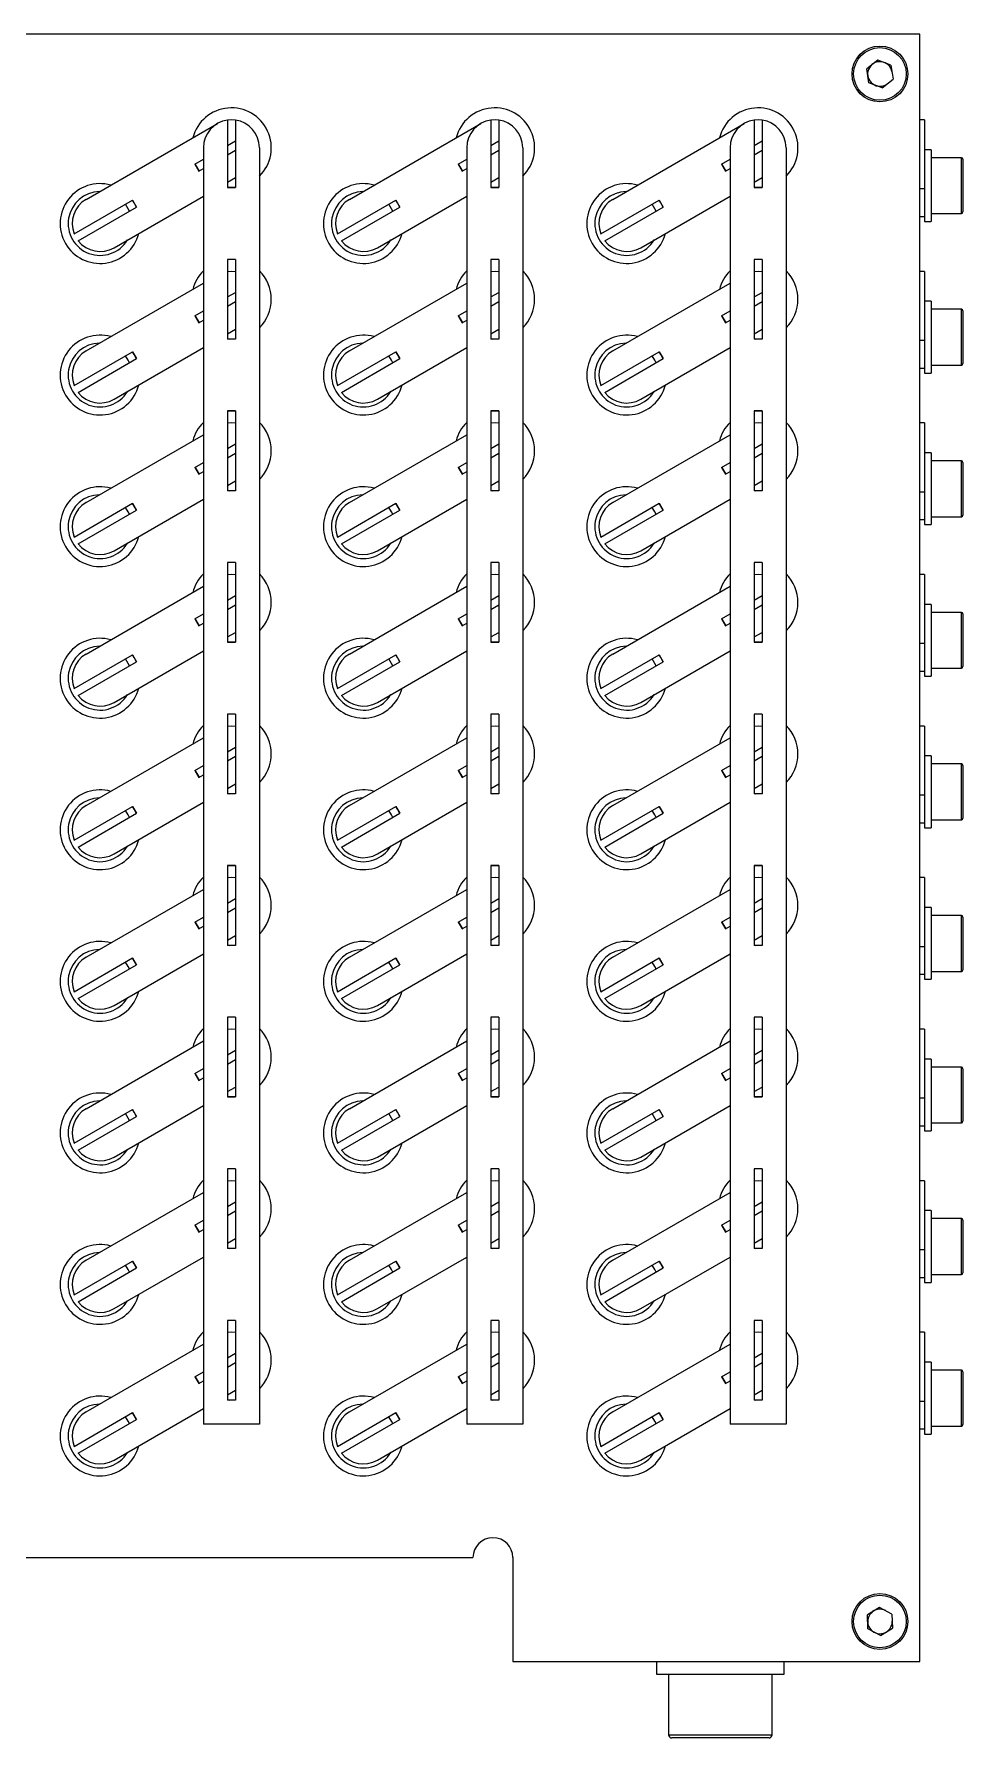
# Model space of a CAD drawing. Header units: millimetres. Extents: x -116 to 116, y -133 to 95.
# Drawn here: x 0 to 116.4, y -118.6 to 95 of the extents above; entities that cross this region are included whole.
import ezdxf

# ---------------------------------------------------------------- set-up
doc = ezdxf.new("R2010")
doc.units = ezdxf.units.MM

msp = doc.modelspace()

# ---------------------------------------------------------------- linework, layer by layer
at = {"color": 7, "linetype": 'Continuous', "lineweight": 25}
for p, q in [((111, 95), (-111, 95)), ((111, -109), (111, 95)), ((105.73, 91.75), (104.35, 90.64)), ((104.62, 88.89), (104.35, 90.64)), ((107.38, 91.11), (105.73, 91.75)), ((107.38, 91.11), (107.65, 89.36)), ((106.27, 88.25), (104.62, 88.89)), ((106.27, 88.25), (107.65, 89.36)), ((6.52, 74.28), (22.98, 83.78)), ((24.23, 84.21), (24.23, 75.75)), ((25.23, 84.21), (25.23, 75.75)), ((39.52, 74.28), (55.98, 83.78)), ((57.23, 84.21), (57.23, 75.75)), ((58.23, 84.21), (58.23, 75.75)), ((72.52, 74.28), (88.98, 83.78)), ((90.23, 84.21), (90.23, 75.75)), ((91.23, 84.21), (91.23, 75.75)), ((111.6, 84.25), (111, 84.25)), ((111.6, 84.25), (111.6, 71.5)), ((24.23, 81.04), (25.23, 81.62)), ((57.23, 81.04), (58.23, 81.62)), ((90.23, 81.04), (91.23, 81.62)), ((20.15, 78.68), (21.23, 79.31)), ((21.23, 80.75), (21.23, -79.25)), ((24.23, 79.88), (25.23, 80.46)), ((28.23, 80.75), (28.23, -79.25)), ((53.15, 78.68), (54.23, 79.31)), ((54.23, 80.75), (54.23, -79.25)), ((57.23, 79.88), (58.23, 80.46)), ((61.23, 80.75), (61.23, -79.25)), ((86.15, 78.68), (87.23, 79.31)), ((87.23, 80.75), (87.23, -79.25)), ((90.23, 79.88), (91.23, 80.46)), ((94.23, 80.75), (94.23, -79.25)), ((112.4, 80.5), (111.6, 80.5)), ((112.4, 80.5), (112.4, 71.5)), ((116.2, 79.5), (112.4, 79.5)), ((116.4, 79.3), (116.4, 72.7)), ((20.15, 78.68), (20.65, 77.82)), ((20.65, 77.82), (21.23, 78.15)), ((24.23, 76.42), (25.23, 77)), ((53.15, 78.68), (53.65, 77.82)), ((53.65, 77.82), (54.23, 78.15)), ((57.23, 76.42), (58.23, 77)), ((86.15, 78.68), (86.65, 77.82)), ((86.65, 77.82), (87.23, 78.15)), ((90.23, 76.42), (91.23, 77)), ((25.23, 75.75), (24.23, 75.75)), ((58.23, 75.75), (57.23, 75.75)), ((91.23, 75.75), (90.23, 75.75)), ((5.02, 69.95), (12.35, 74.18)), ((5.52, 69.08), (12.85, 73.32)), ((10.02, 68.22), (21.23, 74.69)), ((12.35, 74.18), (12.85, 73.32)), ((38.02, 69.95), (45.35, 74.18)), ((38.52, 69.08), (45.85, 73.32)), ((43.02, 68.22), (54.23, 74.69)), ((45.35, 74.18), (45.85, 73.32)), ((71.02, 69.95), (78.35, 74.18)), ((71.52, 69.08), (78.85, 73.32)), ((76.02, 68.22), (87.23, 74.69)), ((78.35, 74.18), (78.85, 73.32)), ((111, 72.13), (111.6, 72.13)), ((111.6, 71.5), (112.4, 71.5)), ((112.4, 72.5), (116.2, 72.5)), ((25.23, 66.75), (24.23, 66.75)), ((24.23, 66.75), (24.23, 56.75)), ((25.23, 66.75), (25.23, 56.75)), ((58.23, 66.75), (57.23, 66.75)), ((57.23, 66.75), (57.23, 56.75)), ((58.23, 66.75), (58.23, 56.75)), ((91.23, 66.75), (90.23, 66.75)), ((90.23, 66.75), (90.23, 56.75)), ((91.23, 66.75), (91.23, 56.75)), ((111.6, 65.25), (111, 65.25)), ((111.6, 65.25), (111.6, 52.5)), ((6.52, 55.28), (21.23, 63.77)), ((24.23, 62.04), (25.23, 62.62)), ((39.52, 55.28), (54.23, 63.77)), ((57.23, 62.04), (58.23, 62.62)), ((72.52, 55.28), (87.23, 63.77)), ((90.23, 62.04), (91.23, 62.62)), ((20.15, 59.68), (21.23, 60.31)), ((24.23, 60.88), (25.23, 61.46)), ((53.15, 59.68), (54.23, 60.31)), ((57.23, 60.88), (58.23, 61.46)), ((86.15, 59.68), (87.23, 60.31)), ((90.23, 60.88), (91.23, 61.46)), ((112.4, 61.5), (111.6, 61.5)), ((112.4, 61.5), (112.4, 52.5)), ((116.2, 60.5), (112.4, 60.5)), ((116.4, 60.3), (116.4, 53.7)), ((20.15, 59.68), (20.65, 58.82)), ((20.65, 58.82), (21.23, 59.15)), ((24.23, 57.42), (25.23, 58)), ((53.15, 59.68), (53.65, 58.82)), ((53.65, 58.82), (54.23, 59.15)), ((57.23, 57.42), (58.23, 58)), ((86.15, 59.68), (86.65, 58.82)), ((86.65, 58.82), (87.23, 59.15)), ((90.23, 57.42), (91.23, 58)), ((10.02, 49.22), (21.23, 55.69)), ((25.23, 56.75), (24.23, 56.75)), ((43.02, 49.22), (54.23, 55.69)), ((58.23, 56.75), (57.23, 56.75)), ((76.02, 49.22), (87.23, 55.69)), ((91.23, 56.75), (90.23, 56.75)), ((5.02, 50.95), (12.35, 55.18)), ((5.52, 50.08), (12.85, 54.32)), ((12.35, 55.18), (12.85, 54.32)), ((38.02, 50.95), (45.35, 55.18)), ((38.52, 50.08), (45.85, 54.32)), ((45.35, 55.18), (45.85, 54.32)), ((71.02, 50.95), (78.35, 55.18)), ((71.52, 50.08), (78.85, 54.32)), ((78.35, 55.18), (78.85, 54.32)), ((112.4, 53.5), (116.2, 53.5)), ((111, 53.13), (111.6, 53.13)), ((111.6, 52.5), (112.4, 52.5)), ((25.23, 47.75), (24.23, 47.75)), ((24.23, 47.75), (24.23, 37.75)), ((25.23, 47.75), (25.23, 37.75)), ((58.23, 47.75), (57.23, 47.75)), ((57.23, 47.75), (57.23, 37.75)), ((58.23, 47.75), (58.23, 37.75)), ((91.23, 47.75), (90.23, 47.75)), ((90.23, 47.75), (90.23, 37.75)), ((91.23, 47.75), (91.23, 37.75)), ((111.6, 46.25), (111, 46.25)), ((111.6, 46.25), (111.6, 33.5)), ((6.52, 36.28), (21.23, 44.77)), ((24.23, 43.04), (25.23, 43.62)), ((39.52, 36.28), (54.23, 44.77)), ((57.23, 43.04), (58.23, 43.62)), ((72.52, 36.28), (87.23, 44.77)), ((90.23, 43.04), (91.23, 43.62)), ((20.15, 40.68), (21.23, 41.31)), ((20.15, 40.68), (20.65, 39.82)), ((24.23, 41.88), (25.23, 42.46)), ((53.15, 40.68), (54.23, 41.31)), ((53.15, 40.68), (53.65, 39.82)), ((57.23, 41.88), (58.23, 42.46)), ((86.15, 40.68), (87.23, 41.31)), ((86.15, 40.68), (86.65, 39.82)), ((90.23, 41.88), (91.23, 42.46)), ((112.4, 42.5), (111.6, 42.5)), ((112.4, 42.5), (112.4, 33.5)), ((116.2, 41.5), (112.4, 41.5)), ((116.4, 41.3), (116.4, 34.7)), ((20.65, 39.82), (21.23, 40.15)), ((24.23, 38.42), (25.23, 39)), ((53.65, 39.82), (54.23, 40.15)), ((57.23, 38.42), (58.23, 39)), ((86.65, 39.82), (87.23, 40.15)), ((90.23, 38.42), (91.23, 39)), ((10.02, 30.22), (21.23, 36.69)), ((25.23, 37.75), (24.23, 37.75)), ((43.02, 30.22), (54.23, 36.69)), ((58.23, 37.75), (57.23, 37.75)), ((76.02, 30.22), (87.23, 36.69)), ((91.23, 37.75), (90.23, 37.75)), ((5.02, 31.95), (12.35, 36.18)), ((5.52, 31.08), (12.85, 35.32)), ((12.35, 36.18), (12.85, 35.32)), ((38.02, 31.95), (45.35, 36.18)), ((38.52, 31.08), (45.85, 35.32)), ((45.35, 36.18), (45.85, 35.32)), ((71.02, 31.95), (78.35, 36.18)), ((71.52, 31.08), (78.85, 35.32)), ((78.35, 36.18), (78.85, 35.32)), ((112.4, 34.5), (116.2, 34.5)), ((111, 34.13), (111.6, 34.13)), ((111.6, 33.5), (112.4, 33.5)), ((25.23, 28.75), (24.23, 28.75)), ((24.23, 28.75), (24.23, 18.75)), ((25.23, 28.75), (25.23, 18.75)), ((58.23, 28.75), (57.23, 28.75)), ((57.23, 28.75), (57.23, 18.75)), ((58.23, 28.75), (58.23, 18.75)), ((91.23, 28.75), (90.23, 28.75)), ((90.23, 28.75), (90.23, 18.75)), ((91.23, 28.75), (91.23, 18.75)), ((6.52, 17.28), (21.23, 25.77)), ((39.52, 17.28), (54.23, 25.77)), ((72.52, 17.28), (87.23, 25.77)), ((111.6, 27.25), (111, 27.25)), ((111.6, 27.25), (111.6, 14.5)), ((24.23, 24.04), (25.23, 24.62)), ((57.23, 24.04), (58.23, 24.62)), ((90.23, 24.04), (91.23, 24.62)), ((112.4, 23.5), (111.6, 23.5)), ((112.4, 23.5), (112.4, 14.5)), ((20.15, 21.68), (21.23, 22.31)), ((20.15, 21.68), (20.65, 20.82)), ((24.23, 22.88), (25.23, 23.46)), ((53.15, 21.68), (54.23, 22.31)), ((53.15, 21.68), (53.65, 20.82)), ((57.23, 22.88), (58.23, 23.46)), ((86.15, 21.68), (87.23, 22.31)), ((86.15, 21.68), (86.65, 20.82)), ((90.23, 22.88), (91.23, 23.46)), ((116.2, 22.5), (112.4, 22.5)), ((116.4, 22.3), (116.4, 15.7)), ((20.65, 20.82), (21.23, 21.15)), ((24.23, 19.42), (25.23, 20)), ((53.65, 20.82), (54.23, 21.15)), ((57.23, 19.42), (58.23, 20)), ((86.65, 20.82), (87.23, 21.15)), ((90.23, 19.42), (91.23, 20)), ((5.02, 12.95), (12.35, 17.18)), ((10.02, 11.22), (21.23, 17.69)), ((12.35, 17.18), (12.85, 16.32)), ((25.23, 18.75), (24.23, 18.75)), ((38.02, 12.95), (45.35, 17.18)), ((43.02, 11.22), (54.23, 17.69)), ((45.35, 17.18), (45.85, 16.32)), ((58.23, 18.75), (57.23, 18.75)), ((71.02, 12.95), (78.35, 17.18)), ((76.02, 11.22), (87.23, 17.69)), ((78.35, 17.18), (78.85, 16.32)), ((91.23, 18.75), (90.23, 18.75)), ((5.52, 12.08), (12.85, 16.32)), ((38.52, 12.08), (45.85, 16.32)), ((71.52, 12.08), (78.85, 16.32)), ((111, 15.13), (111.6, 15.13)), ((112.4, 15.5), (116.2, 15.5)), ((111.6, 14.5), (112.4, 14.5)), ((25.23, 9.75), (24.23, 9.75)), ((24.23, 9.75), (24.23, -0.25)), ((25.23, 9.75), (25.23, -0.25)), ((58.23, 9.75), (57.23, 9.75)), ((57.23, 9.75), (57.23, -0.25)), ((58.23, 9.75), (58.23, -0.25)), ((91.23, 9.75), (90.23, 9.75)), ((90.23, 9.75), (90.23, -0.25)), ((91.23, 9.75), (91.23, -0.25)), ((6.52, -1.72), (21.23, 6.77)), ((39.52, -1.72), (54.23, 6.77)), ((72.52, -1.72), (87.23, 6.77)), ((111.6, 8.25), (111, 8.25)), ((111.6, 8.25), (111.6, -4.5)), ((24.23, 5.04), (25.23, 5.62)), ((24.23, 3.88), (25.23, 4.46)), ((57.23, 5.04), (58.23, 5.62)), ((57.23, 3.88), (58.23, 4.46)), ((90.23, 5.04), (91.23, 5.62)), ((90.23, 3.88), (91.23, 4.46)), ((112.4, 4.5), (111.6, 4.5)), ((112.4, 4.5), (112.4, -4.5)), ((20.15, 2.68), (21.23, 3.31)), ((20.15, 2.68), (20.65, 1.82)), ((20.65, 1.82), (21.23, 2.15)), ((53.15, 2.68), (54.23, 3.31)), ((53.15, 2.68), (53.65, 1.82)), ((53.65, 1.82), (54.23, 2.15)), ((86.15, 2.68), (87.23, 3.31)), ((86.15, 2.68), (86.65, 1.82)), ((86.65, 1.82), (87.23, 2.15)), ((116.2, 3.5), (112.4, 3.5)), ((116.4, 3.3), (116.4, -3.3)), ((24.23, 0.42), (25.23, 1)), ((57.23, 0.42), (58.23, 1)), ((90.23, 0.42), (91.23, 1)), ((5.02, -6.05), (12.35, -1.82)), ((10.02, -7.78), (21.23, -1.31)), ((12.35, -1.82), (12.85, -2.68)), ((25.23, -0.25), (24.23, -0.25)), ((38.02, -6.05), (45.35, -1.82)), ((43.02, -7.78), (54.23, -1.31)), ((45.35, -1.82), (45.85, -2.68)), ((58.23, -0.25), (57.23, -0.25)), ((71.02, -6.05), (78.35, -1.82)), ((76.02, -7.78), (87.23, -1.31)), ((78.35, -1.82), (78.85, -2.68)), ((91.23, -0.25), (90.23, -0.25)), ((5.52, -6.92), (12.85, -2.68)), ((38.52, -6.92), (45.85, -2.68)), ((71.52, -6.92), (78.85, -2.68)), ((111, -3.87), (111.6, -3.87)), ((112.4, -3.5), (116.2, -3.5)), ((111.6, -4.5), (112.4, -4.5)), ((25.23, -9.25), (24.23, -9.25)), ((24.23, -9.25), (24.23, -19.25)), ((25.23, -9.25), (25.23, -19.25)), ((58.23, -9.25), (57.23, -9.25)), ((57.23, -9.25), (57.23, -19.25)), ((58.23, -9.25), (58.23, -19.25)), ((91.23, -9.25), (90.23, -9.25)), ((90.23, -9.25), (90.23, -19.25)), ((91.23, -9.25), (91.23, -19.25)), ((6.52, -20.72), (21.23, -12.23)), ((39.52, -20.72), (54.23, -12.23)), ((72.52, -20.72), (87.23, -12.23)), ((111.6, -10.75), (111, -10.75)), ((111.6, -10.75), (111.6, -23.5)), ((24.23, -13.96), (25.23, -13.38)), ((24.23, -15.12), (25.23, -14.54)), ((57.23, -13.96), (58.23, -13.38)), ((57.23, -15.12), (58.23, -14.54)), ((90.23, -13.96), (91.23, -13.38)), ((90.23, -15.12), (91.23, -14.54)), ((112.4, -14.5), (111.6, -14.5)), ((112.4, -14.5), (112.4, -23.5)), ((20.15, -16.32), (21.23, -15.69)), ((20.15, -16.32), (20.65, -17.18)), ((20.65, -17.18), (21.23, -16.85)), ((53.15, -16.32), (54.23, -15.69)), ((53.15, -16.32), (53.65, -17.18)), ((53.65, -17.18), (54.23, -16.85)), ((86.15, -16.32), (87.23, -15.69)), ((86.15, -16.32), (86.65, -17.18)), ((86.65, -17.18), (87.23, -16.85)), ((116.2, -15.5), (112.4, -15.5)), ((116.4, -15.7), (116.4, -22.3)), ((24.23, -18.58), (25.23, -18)), ((57.23, -18.58), (58.23, -18)), ((90.23, -18.58), (91.23, -18)), ((5.02, -25.05), (12.35, -20.82)), ((10.02, -26.78), (21.23, -20.31)), ((12.35, -20.82), (12.85, -21.68)), ((25.23, -19.25), (24.23, -19.25)), ((38.02, -25.05), (45.35, -20.82)), ((43.02, -26.78), (54.23, -20.31)), ((45.35, -20.82), (45.85, -21.68)), ((58.23, -19.25), (57.23, -19.25)), ((71.02, -25.05), (78.35, -20.82)), ((76.02, -26.78), (87.23, -20.31)), ((78.35, -20.82), (78.85, -21.68)), ((91.23, -19.25), (90.23, -19.25)), ((5.52, -25.92), (12.85, -21.68)), ((38.52, -25.92), (45.85, -21.68)), ((71.52, -25.92), (78.85, -21.68)), ((111, -22.87), (111.6, -22.87)), ((112.4, -22.5), (116.2, -22.5)), ((111.6, -23.5), (112.4, -23.5)), ((25.23, -28.25), (24.23, -28.25)), ((24.23, -28.25), (24.23, -38.25)), ((25.23, -28.25), (25.23, -38.25)), ((58.23, -28.25), (57.23, -28.25)), ((57.23, -28.25), (57.23, -38.25)), ((58.23, -28.25), (58.23, -38.25)), ((91.23, -28.25), (90.23, -28.25)), ((90.23, -28.25), (90.23, -38.25)), ((91.23, -28.25), (91.23, -38.25)), ((111.6, -29.75), (111, -29.75)), ((111.6, -29.75), (111.6, -42.5)), ((6.52, -39.72), (21.23, -31.23)), ((39.52, -39.72), (54.23, -31.23)), ((72.52, -39.72), (87.23, -31.23)), ((24.23, -32.96), (25.23, -32.38)), ((24.23, -34.12), (25.23, -33.54)), ((57.23, -32.96), (58.23, -32.38)), ((57.23, -34.12), (58.23, -33.54)), ((90.23, -32.96), (91.23, -32.38)), ((90.23, -34.12), (91.23, -33.54)), ((112.4, -33.5), (111.6, -33.5)), ((112.4, -33.5), (112.4, -42.5)), ((20.15, -35.32), (21.23, -34.69)), ((20.15, -35.32), (20.65, -36.18)), ((20.65, -36.18), (21.23, -35.85)), ((53.15, -35.32), (54.23, -34.69)), ((53.15, -35.32), (53.65, -36.18)), ((53.65, -36.18), (54.23, -35.85)), ((86.15, -35.32), (87.23, -34.69)), ((86.15, -35.32), (86.65, -36.18)), ((86.65, -36.18), (87.23, -35.85)), ((116.2, -34.5), (112.4, -34.5)), ((116.4, -34.7), (116.4, -41.3)), ((24.23, -37.58), (25.23, -37)), ((25.23, -38.25), (24.23, -38.25)), ((57.23, -37.58), (58.23, -37)), ((58.23, -38.25), (57.23, -38.25)), ((90.23, -37.58), (91.23, -37)), ((91.23, -38.25), (90.23, -38.25)), ((5.02, -44.05), (12.35, -39.82)), ((10.02, -45.78), (21.23, -39.31)), ((12.35, -39.82), (12.85, -40.68)), ((38.02, -44.05), (45.35, -39.82)), ((43.02, -45.78), (54.23, -39.31)), ((45.35, -39.82), (45.85, -40.68)), ((71.02, -44.05), (78.35, -39.82)), ((76.02, -45.78), (87.23, -39.31)), ((78.35, -39.82), (78.85, -40.68)), ((5.52, -44.92), (12.85, -40.68)), ((38.52, -44.92), (45.85, -40.68)), ((71.52, -44.92), (78.85, -40.68)), ((111, -41.87), (111.6, -41.87)), ((111.6, -42.5), (112.4, -42.5)), ((112.4, -41.5), (116.2, -41.5)), ((25.23, -47.25), (24.23, -47.25)), ((24.23, -47.25), (24.23, -57.25)), ((25.23, -47.25), (25.23, -57.25)), ((58.23, -47.25), (57.23, -47.25)), ((57.23, -47.25), (57.23, -57.25)), ((58.23, -47.25), (58.23, -57.25)), ((90.23, -47.25), (90.23, -57.25)), ((91.23, -47.25), (90.23, -47.25)), ((91.23, -47.25), (91.23, -57.25)), ((111.6, -48.75), (111, -48.75)), ((111.6, -48.75), (111.6, -61.5)), ((6.52, -58.72), (21.23, -50.23)), ((39.52, -58.72), (54.23, -50.23)), ((72.52, -58.72), (87.23, -50.23)), ((24.23, -51.96), (25.23, -51.38)), ((24.23, -53.12), (25.23, -52.54)), ((57.23, -51.96), (58.23, -51.38)), ((57.23, -53.12), (58.23, -52.54)), ((90.23, -51.96), (91.23, -51.38)), ((90.23, -53.12), (91.23, -52.54)), ((112.4, -52.5), (111.6, -52.5)), ((112.4, -52.5), (112.4, -61.5)), ((20.15, -54.32), (21.23, -53.69)), ((20.15, -54.32), (20.65, -55.18)), ((20.65, -55.18), (21.23, -54.85)), ((53.15, -54.32), (54.23, -53.69)), ((53.15, -54.32), (53.65, -55.18)), ((53.65, -55.18), (54.23, -54.85)), ((86.15, -54.32), (87.23, -53.69)), ((86.15, -54.32), (86.65, -55.18)), ((86.65, -55.18), (87.23, -54.85)), ((116.2, -53.5), (112.4, -53.5)), ((116.4, -53.7), (116.4, -60.3)), ((24.23, -56.58), (25.23, -56)), ((25.23, -57.25), (24.23, -57.25)), ((57.23, -56.58), (58.23, -56)), ((58.23, -57.25), (57.23, -57.25)), ((90.23, -56.58), (91.23, -56)), ((91.23, -57.25), (90.23, -57.25)), ((5.02, -63.05), (12.35, -58.82)), ((5.52, -63.92), (12.85, -59.68)), ((10.02, -64.78), (21.23, -58.31)), ((12.35, -58.82), (12.85, -59.68)), ((38.02, -63.05), (45.35, -58.82)), ((38.52, -63.92), (45.85, -59.68)), ((43.02, -64.78), (54.23, -58.31)), ((45.35, -58.82), (45.85, -59.68)), ((71.02, -63.05), (78.35, -58.82)), ((71.52, -63.92), (78.85, -59.68)), ((76.02, -64.78), (87.23, -58.31)), ((78.35, -58.82), (78.85, -59.68)), ((111, -60.87), (111.6, -60.87)), ((111.6, -61.5), (112.4, -61.5)), ((112.4, -60.5), (116.2, -60.5)), ((24.23, -66.25), (24.23, -76.25)), ((25.23, -66.25), (24.23, -66.25)), ((25.23, -66.25), (25.23, -76.25)), ((58.23, -66.25), (57.23, -66.25)), ((57.23, -66.25), (57.23, -76.25)), ((58.23, -66.25), (58.23, -76.25)), ((90.23, -66.25), (90.23, -76.25)), ((91.23, -66.25), (90.23, -66.25)), ((91.23, -66.25), (91.23, -76.25)), ((111.6, -67.75), (111, -67.75)), ((111.6, -67.75), (111.6, -80.5)), ((6.52, -77.72), (21.23, -69.23)), ((24.23, -70.96), (25.23, -70.38)), ((39.52, -77.72), (54.23, -69.23)), ((57.23, -70.96), (58.23, -70.38)), ((72.52, -77.72), (87.23, -69.23)), ((90.23, -70.96), (91.23, -70.38)), ((24.23, -72.12), (25.23, -71.54)), ((57.23, -72.12), (58.23, -71.54)), ((90.23, -72.12), (91.23, -71.54)), ((112.4, -71.5), (111.6, -71.5)), ((112.4, -71.5), (112.4, -80.5)), ((116.2, -72.5), (112.4, -72.5)), ((20.15, -73.32), (21.23, -72.69)), ((20.15, -73.32), (20.65, -74.18)), ((20.65, -74.18), (21.23, -73.85)), ((53.15, -73.32), (54.23, -72.69)), ((53.15, -73.32), (53.65, -74.18)), ((53.65, -74.18), (54.23, -73.85)), ((86.15, -73.32), (87.23, -72.69)), ((86.15, -73.32), (86.65, -74.18)), ((86.65, -74.18), (87.23, -73.85)), ((116.4, -72.7), (116.4, -79.3)), ((24.23, -75.58), (25.23, -75)), ((25.23, -76.25), (24.23, -76.25)), ((57.23, -75.58), (58.23, -75)), ((58.23, -76.25), (57.23, -76.25)), ((90.23, -75.58), (91.23, -75)), ((91.23, -76.25), (90.23, -76.25)), ((5.02, -82.05), (12.35, -77.82)), ((5.52, -82.92), (12.85, -78.68)), ((10.02, -83.78), (21.23, -77.31)), ((12.35, -77.82), (12.85, -78.68)), ((38.02, -82.05), (45.35, -77.82)), ((38.52, -82.92), (45.85, -78.68)), ((43.02, -83.78), (54.23, -77.31)), ((45.35, -77.82), (45.85, -78.68)), ((71.02, -82.05), (78.35, -77.82)), ((71.52, -82.92), (78.85, -78.68)), ((76.02, -83.78), (87.23, -77.31)), ((78.35, -77.82), (78.85, -78.68)), ((28.23, -79.25), (21.23, -79.25)), ((61.23, -79.25), (54.23, -79.25)), ((94.23, -79.25), (87.23, -79.25)), ((111, -79.87), (111.6, -79.87)), ((111.6, -80.5), (112.4, -80.5)), ((112.4, -79.5), (116.2, -79.5)), ((-55, -96), (55, -96)), ((60, -96), (60, -109)), ((105.95, -102.23), (104.44, -103.16)), ((107.51, -103.07), (105.95, -102.23)), ((104.49, -104.93), (104.44, -103.16)), ((107.51, -103.07), (107.56, -104.84)), ((106.05, -105.77), (104.49, -104.93)), ((106.05, -105.77), (107.56, -104.84)), ((60, -109), (111, -109)), ((78, -109), (78, -110.6)), ((78, -110.6), (94, -110.6)), ((79.5, -110.6), (79.5, -118.2)), ((92.5, -118.2), (92.5, -110.6)), ((94, -110.6), (94, -109)), ((92.1, -118.6), (79.9, -118.6))]:
    msp.add_line(p, q, dxfattribs=at)
at = {"color": 8, "linetype": 'Continuous', "lineweight": 25}
for p, q in [((116.2, 72.5), (116.2, 79.5)), ((111, 75.63), (111.6, 75.63)), ((116.2, 53.5), (116.2, 60.5)), ((111, 56.63), (111.6, 56.63)), ((116.2, 34.5), (116.2, 41.5)), ((111, 37.63), (111.6, 37.63)), ((116.2, 15.5), (116.2, 22.5)), ((111, 18.63), (111.6, 18.63)), ((116.2, -3.5), (116.2, 3.5)), ((111, -0.37), (111.6, -0.37)), ((116.2, -22.5), (116.2, -15.5)), ((111, -19.37), (111.6, -19.37)), ((116.2, -41.5), (116.2, -34.5)), ((111, -38.37), (111.6, -38.37)), ((116.2, -60.5), (116.2, -53.5)), ((111, -57.37), (111.6, -57.37)), ((116.2, -79.5), (116.2, -72.5)), ((111, -76.37), (111.6, -76.37)), ((79.5, -118.2), (92.5, -118.2))]:
    msp.add_line(p, q, dxfattribs=at)
at = {"color": 7, "linetype": 'Continuous', "lineweight": 25, "flags": 128}
for points in [[(25.23, 84.21), (24.77, 84.25), (24.23, 84.21)], [(58.23, 84.21), (57.77, 84.25), (57.23, 84.21)], [(91.23, 84.21), (90.77, 84.25), (90.23, 84.21)], [(20.17, 78.7), (20.19, 78.65), (20.67, 77.83)], [(53.17, 78.7), (53.19, 78.65), (53.67, 77.83)], [(86.17, 78.7), (86.19, 78.65), (86.67, 77.83)], [(24.23, 75.78), (24.46, 75.76), (25.23, 75.78)], [(57.23, 75.78), (57.46, 75.76), (58.23, 75.78)], [(90.23, 75.78), (90.46, 75.76), (91.23, 75.78)], [(11.96, 72.8), (11.81, 73.11), (11.46, 73.67)], [(12.83, 73.3), (12.56, 73.83), (12.33, 74.17)], [(44.96, 72.8), (44.81, 73.11), (44.46, 73.67)], [(45.83, 73.3), (45.56, 73.83), (45.33, 74.17)], [(77.96, 72.8), (77.81, 73.11), (77.46, 73.67)], [(78.83, 73.3), (78.56, 73.83), (78.33, 74.17)], [(25.23, 66.72), (24.46, 66.74), (24.23, 66.72)], [(58.23, 66.72), (57.46, 66.74), (57.23, 66.72)], [(91.23, 66.72), (90.46, 66.74), (90.23, 66.72)], [(25.23, 65.21), (24.77, 65.25), (24.23, 65.21)], [(58.23, 65.21), (57.77, 65.25), (57.23, 65.21)], [(91.23, 65.21), (90.77, 65.25), (90.23, 65.21)], [(20.17, 59.7), (20.19, 59.65), (20.67, 58.83)], [(53.17, 59.7), (53.19, 59.65), (53.67, 58.83)], [(86.17, 59.7), (86.19, 59.65), (86.67, 58.83)], [(24.23, 56.78), (24.46, 56.76), (25.23, 56.78)], [(57.23, 56.78), (57.46, 56.76), (58.23, 56.78)], [(90.23, 56.78), (90.46, 56.76), (91.23, 56.78)], [(11.96, 53.8), (11.81, 54.11), (11.46, 54.67)], [(12.83, 54.3), (12.56, 54.83), (12.33, 55.17)], [(44.96, 53.8), (44.81, 54.11), (44.46, 54.67)], [(45.83, 54.3), (45.56, 54.83), (45.33, 55.17)], [(77.96, 53.8), (77.81, 54.11), (77.46, 54.67)], [(78.83, 54.3), (78.56, 54.83), (78.33, 55.17)], [(25.23, 47.72), (24.46, 47.74), (24.23, 47.72)], [(58.23, 47.72), (57.46, 47.74), (57.23, 47.72)], [(91.23, 47.72), (90.46, 47.74), (90.23, 47.72)], [(25.23, 46.21), (24.77, 46.25), (24.23, 46.21)], [(58.23, 46.21), (57.77, 46.25), (57.23, 46.21)], [(91.23, 46.21), (90.77, 46.25), (90.23, 46.21)], [(20.17, 40.7), (20.19, 40.65), (20.67, 39.83)], [(53.17, 40.7), (53.19, 40.65), (53.67, 39.83)], [(86.17, 40.7), (86.19, 40.65), (86.67, 39.83)], [(24.23, 37.78), (24.46, 37.76), (25.23, 37.78)], [(57.23, 37.78), (57.46, 37.76), (58.23, 37.78)], [(90.23, 37.78), (90.46, 37.76), (91.23, 37.78)], [(11.96, 34.8), (11.81, 35.11), (11.46, 35.67)], [(12.83, 35.3), (12.56, 35.83), (12.33, 36.17)], [(44.96, 34.8), (44.81, 35.11), (44.46, 35.67)], [(45.83, 35.3), (45.56, 35.83), (45.33, 36.17)], [(77.96, 34.8), (77.81, 35.11), (77.46, 35.67)], [(78.83, 35.3), (78.56, 35.83), (78.33, 36.17)], [(25.23, 28.72), (24.46, 28.74), (24.23, 28.72)], [(58.23, 28.72), (57.46, 28.74), (57.23, 28.72)], [(91.23, 28.72), (90.46, 28.74), (90.23, 28.72)], [(25.23, 27.21), (24.77, 27.25), (24.23, 27.21)], [(58.23, 27.21), (57.77, 27.25), (57.23, 27.21)], [(91.23, 27.21), (90.77, 27.25), (90.23, 27.21)], [(20.17, 21.7), (20.19, 21.65), (20.67, 20.83)], [(53.17, 21.7), (53.19, 21.65), (53.67, 20.83)], [(86.17, 21.7), (86.19, 21.65), (86.67, 20.83)], [(12.83, 16.3), (12.56, 16.83), (12.33, 17.17)], [(24.23, 18.78), (24.46, 18.76), (25.23, 18.78)], [(45.83, 16.3), (45.56, 16.83), (45.33, 17.17)], [(57.23, 18.78), (57.46, 18.76), (58.23, 18.78)], [(78.83, 16.3), (78.56, 16.83), (78.33, 17.17)], [(90.23, 18.78), (90.46, 18.76), (91.23, 18.78)], [(11.96, 15.8), (11.81, 16.11), (11.46, 16.67)], [(44.96, 15.8), (44.81, 16.11), (44.46, 16.67)], [(77.96, 15.8), (77.81, 16.11), (77.46, 16.67)], [(25.23, 9.72), (24.46, 9.74), (24.23, 9.72)], [(58.23, 9.72), (57.46, 9.74), (57.23, 9.72)], [(91.23, 9.72), (90.46, 9.74), (90.23, 9.72)], [(25.23, 8.21), (24.77, 8.25), (24.23, 8.21)], [(58.23, 8.21), (57.77, 8.25), (57.23, 8.21)], [(91.23, 8.21), (90.77, 8.25), (90.23, 8.21)], [(20.17, 2.7), (20.19, 2.65), (20.67, 1.83)], [(53.17, 2.7), (53.19, 2.65), (53.67, 1.83)], [(86.17, 2.7), (86.19, 2.65), (86.67, 1.83)], [(12.83, -2.7), (12.56, -2.17), (12.33, -1.83)], [(24.23, -0.22), (24.46, -0.24), (25.23, -0.22)], [(45.83, -2.7), (45.56, -2.17), (45.33, -1.83)], [(57.23, -0.22), (57.46, -0.24), (58.23, -0.22)], [(78.83, -2.7), (78.56, -2.17), (78.33, -1.83)], [(90.23, -0.22), (90.46, -0.24), (91.23, -0.22)], [(11.96, -3.2), (11.81, -2.89), (11.46, -2.33)], [(44.96, -3.2), (44.81, -2.89), (44.46, -2.33)], [(77.96, -3.2), (77.81, -2.89), (77.46, -2.33)], [(25.23, -9.28), (24.46, -9.26), (24.23, -9.28)], [(58.23, -9.28), (57.46, -9.26), (57.23, -9.28)], [(91.23, -9.28), (90.46, -9.26), (90.23, -9.28)], [(25.23, -10.79), (24.77, -10.75), (24.23, -10.79)], [(58.23, -10.79), (57.77, -10.75), (57.23, -10.79)], [(91.23, -10.79), (90.77, -10.75), (90.23, -10.79)], [(20.17, -16.3), (20.19, -16.35), (20.67, -17.17)], [(53.17, -16.3), (53.19, -16.35), (53.67, -17.17)], [(86.17, -16.3), (86.19, -16.35), (86.67, -17.17)], [(11.96, -22.2), (11.81, -21.89), (11.46, -21.33)], [(12.83, -21.7), (12.56, -21.17), (12.33, -20.83)], [(24.23, -19.22), (24.46, -19.24), (25.23, -19.22)], [(44.96, -22.2), (44.81, -21.89), (44.46, -21.33)], [(45.83, -21.7), (45.56, -21.17), (45.33, -20.83)], [(57.23, -19.22), (57.46, -19.24), (58.23, -19.22)], [(77.96, -22.2), (77.81, -21.89), (77.46, -21.33)], [(78.83, -21.7), (78.56, -21.17), (78.33, -20.83)], [(90.23, -19.22), (90.46, -19.24), (91.23, -19.22)], [(25.23, -28.28), (24.46, -28.26), (24.23, -28.28)], [(25.23, -29.79), (24.77, -29.75), (24.23, -29.79)], [(58.23, -28.28), (57.46, -28.26), (57.23, -28.28)], [(58.23, -29.79), (57.77, -29.75), (57.23, -29.79)], [(91.23, -28.28), (90.46, -28.26), (90.23, -28.28)], [(91.23, -29.79), (90.77, -29.75), (90.23, -29.79)], [(20.17, -35.3), (20.19, -35.35), (20.67, -36.17)], [(53.17, -35.3), (53.19, -35.35), (53.67, -36.17)], [(86.17, -35.3), (86.19, -35.35), (86.67, -36.17)], [(24.23, -38.22), (24.46, -38.24), (25.23, -38.22)], [(57.23, -38.22), (57.46, -38.24), (58.23, -38.22)], [(90.23, -38.22), (90.46, -38.24), (91.23, -38.22)], [(11.96, -41.2), (11.81, -40.89), (11.46, -40.33)], [(12.83, -40.7), (12.56, -40.17), (12.33, -39.83)], [(44.96, -41.2), (44.81, -40.89), (44.46, -40.33)], [(45.83, -40.7), (45.56, -40.17), (45.33, -39.83)], [(77.96, -41.2), (77.81, -40.89), (77.46, -40.33)], [(78.83, -40.7), (78.56, -40.17), (78.33, -39.83)], [(25.23, -47.28), (24.46, -47.26), (24.23, -47.28)], [(25.23, -48.79), (24.77, -48.75), (24.23, -48.79)], [(58.23, -47.28), (57.46, -47.26), (57.23, -47.28)], [(58.23, -48.79), (57.77, -48.75), (57.23, -48.79)], [(91.23, -47.28), (90.46, -47.26), (90.23, -47.28)], [(91.23, -48.79), (90.77, -48.75), (90.23, -48.79)], [(20.17, -54.3), (20.19, -54.35), (20.67, -55.17)], [(53.17, -54.3), (53.19, -54.35), (53.67, -55.17)], [(86.17, -54.3), (86.19, -54.35), (86.67, -55.17)], [(24.23, -57.22), (24.46, -57.24), (25.23, -57.22)], [(57.23, -57.22), (57.46, -57.24), (58.23, -57.22)], [(90.23, -57.22), (90.46, -57.24), (91.23, -57.22)], [(11.96, -60.2), (11.81, -59.89), (11.46, -59.33)], [(12.83, -59.7), (12.56, -59.17), (12.33, -58.83)], [(44.96, -60.2), (44.81, -59.89), (44.46, -59.33)], [(45.83, -59.7), (45.56, -59.17), (45.33, -58.83)], [(77.96, -60.2), (77.81, -59.89), (77.46, -59.33)], [(78.83, -59.7), (78.56, -59.17), (78.33, -58.83)], [(25.23, -66.28), (24.46, -66.26), (24.23, -66.28)], [(25.23, -67.79), (24.77, -67.75), (24.23, -67.79)], [(58.23, -66.28), (57.46, -66.26), (57.23, -66.28)], [(58.23, -67.79), (57.77, -67.75), (57.23, -67.79)], [(91.23, -66.28), (90.46, -66.26), (90.23, -66.28)], [(91.23, -67.79), (90.77, -67.75), (90.23, -67.79)], [(20.17, -73.3), (20.19, -73.35), (20.67, -74.17)], [(53.17, -73.3), (53.19, -73.35), (53.67, -74.17)], [(86.17, -73.3), (86.19, -73.35), (86.67, -74.17)], [(24.23, -76.22), (24.46, -76.24), (25.23, -76.22)], [(57.23, -76.22), (57.46, -76.24), (58.23, -76.22)], [(90.23, -76.22), (90.46, -76.24), (91.23, -76.22)], [(11.96, -79.2), (11.81, -78.89), (11.46, -78.33)], [(12.83, -78.7), (12.56, -78.17), (12.33, -77.83)], [(44.96, -79.2), (44.81, -78.89), (44.46, -78.33)], [(45.83, -78.7), (45.56, -78.17), (45.33, -77.83)], [(77.96, -79.2), (77.81, -78.89), (77.46, -78.33)], [(78.83, -78.7), (78.56, -78.17), (78.33, -77.83)]]:
    msp.add_lwpolyline(points, dxfattribs=at)
at = {"color": 7, "linetype": 'Continuous', "lineweight": 25}
for centre, radius in [((106, 90), 3.5), ((106, 90), 3.3), ((106, -104), 3.5), ((106, -104), 3.3)]:
    msp.add_circle(centre, radius, dxfattribs=at)
for centre, radius, start, end in [((106, 90), 1.54, 8.8866, 308.8866), ((24.73, 80.75), 5, 314.427, 165.573), ((57.73, 80.75), 5, 314.427, 165.573), ((90.73, 80.75), 5, 314.427, 165.573), ((24.73, 80.75), 3.5, 98.2132, 180), ((24.73, 80.75), 3.5, 0, 81.7868), ((57.73, 80.75), 3.5, 98.2132, 180), ((57.73, 80.75), 3.5, 0, 81.7868), ((90.73, 80.75), 3.5, 98.2132, 180), ((90.73, 80.75), 3.5, 0, 81.7868), ((116.2, 79.3), 0.2, 0, 90), ((8.27, 71.25), 5, 74.427, 345.573), ((8.27, 71.25), 4, 91.045, 328.955), ((41.27, 71.25), 5, 74.427, 345.573), ((41.27, 71.25), 4, 91.045, 328.955), ((74.27, 71.25), 5, 74.427, 345.573), ((74.27, 71.25), 4, 91.045, 328.955), ((8.27, 71.25), 3.5, 120, 201.7868), ((41.27, 71.25), 3.5, 120, 201.7868), ((74.27, 71.25), 3.5, 120, 201.7868), ((116.2, 72.7), 0.2, 270, 0), ((8.27, 71.25), 3.5, 218.2132, 300), ((41.27, 71.25), 3.5, 218.2132, 300), ((74.27, 71.25), 3.5, 218.2132, 300), ((24.73, 61.75), 5, 134.427, 165.573), ((24.73, 61.75), 5, 314.427, 45.573), ((57.73, 61.75), 5, 134.427, 165.573), ((57.73, 61.75), 5, 314.427, 45.573), ((90.73, 61.75), 5, 134.427, 165.573), ((90.73, 61.75), 5, 314.427, 45.573), ((116.2, 60.3), 0.2, 0, 90), ((8.27, 52.25), 5, 74.427, 345.573), ((8.27, 52.25), 4, 91.045, 328.955), ((41.27, 52.25), 5, 74.427, 345.573), ((41.27, 52.25), 4, 91.045, 328.955), ((74.27, 52.25), 5, 74.427, 345.573), ((74.27, 52.25), 4, 91.045, 328.955), ((8.27, 52.25), 3.5, 120, 201.7868), ((41.27, 52.25), 3.5, 120, 201.7868), ((74.27, 52.25), 3.5, 120, 201.7868), ((116.2, 53.7), 0.2, 270, 360), ((8.27, 52.25), 3.5, 218.2132, 300), ((41.27, 52.25), 3.5, 218.2132, 300), ((74.27, 52.25), 3.5, 218.2132, 300), ((24.73, 42.75), 5, 134.427, 165.573), ((24.73, 42.75), 5, 314.427, 45.573), ((57.73, 42.75), 5, 134.427, 165.573), ((57.73, 42.75), 5, 314.427, 45.573), ((90.73, 42.75), 5, 134.427, 165.573), ((90.73, 42.75), 5, 314.427, 45.573), ((116.2, 41.3), 0.2, 0, 90), ((8.27, 33.25), 5, 74.427, 345.573), ((8.27, 33.25), 4, 91.045, 328.955), ((41.27, 33.25), 5, 74.427, 345.573), ((41.27, 33.25), 4, 91.045, 328.955), ((74.27, 33.25), 5, 74.427, 345.573), ((74.27, 33.25), 4, 91.045, 328.955), ((8.27, 33.25), 3.5, 120, 201.7868), ((41.27, 33.25), 3.5, 120, 201.7868), ((74.27, 33.25), 3.5, 120, 201.7868), ((116.2, 34.7), 0.2, 270, 360), ((8.27, 33.25), 3.5, 218.2132, 300), ((41.27, 33.25), 3.5, 218.2132, 300), ((74.27, 33.25), 3.5, 218.2132, 300), ((24.73, 23.75), 5, 134.427, 165.573), ((24.73, 23.75), 5, 314.427, 45.573), ((57.73, 23.75), 5, 134.427, 165.573), ((57.73, 23.75), 5, 314.427, 45.573), ((90.73, 23.75), 5, 134.427, 165.573), ((90.73, 23.75), 5, 314.427, 45.573), ((116.2, 22.3), 0.2, 0, 90), ((8.27, 14.25), 5, 74.427, 345.573), ((41.27, 14.25), 5, 74.427, 345.573), ((74.27, 14.25), 5, 74.427, 345.573), ((8.27, 14.25), 4, 91.045, 328.955), ((8.27, 14.25), 3.5, 120, 201.7868), ((41.27, 14.25), 4, 91.045, 328.955), ((41.27, 14.25), 3.5, 120, 201.7868), ((74.27, 14.25), 4, 91.045, 328.955), ((74.27, 14.25), 3.5, 120, 201.7868), ((116.2, 15.7), 0.2, 270, 360), ((8.27, 14.25), 3.5, 218.2132, 300), ((41.27, 14.25), 3.5, 218.2132, 300), ((74.27, 14.25), 3.5, 218.2132, 300), ((24.73, 4.75), 5, 134.427, 165.573), ((24.73, 4.75), 5, 314.427, 45.573), ((57.73, 4.75), 5, 134.427, 165.573), ((57.73, 4.75), 5, 314.427, 45.573), ((90.73, 4.75), 5, 134.427, 165.573), ((90.73, 4.75), 5, 314.427, 45.573), ((116.2, 3.3), 0.2, 0, 90), ((8.27, -4.75), 5, 74.427, 345.573), ((41.27, -4.75), 5, 74.427, 345.573), ((74.27, -4.75), 5, 74.427, 345.573), ((8.27, -4.75), 4, 91.045, 328.955), ((8.27, -4.75), 3.5, 120, 201.7868), ((41.27, -4.75), 4, 91.045, 328.955), ((41.27, -4.75), 3.5, 120, 201.7868), ((74.27, -4.75), 4, 91.045, 328.955), ((74.27, -4.75), 3.5, 120, 201.7868), ((116.2, -3.3), 0.2, 270, 360), ((8.27, -4.75), 3.5, 218.2132, 300), ((41.27, -4.75), 3.5, 218.2132, 300), ((74.27, -4.75), 3.5, 218.2132, 300), ((24.73, -14.25), 5, 134.427, 165.573), ((24.73, -14.25), 5, 314.427, 45.573), ((57.73, -14.25), 5, 134.427, 165.573), ((57.73, -14.25), 5, 314.427, 45.573), ((90.73, -14.25), 5, 134.427, 165.573), ((90.73, -14.25), 5, 314.427, 45.573), ((116.2, -15.7), 0.2, 0, 90), ((8.27, -23.75), 5, 74.427, 345.573), ((41.27, -23.75), 5, 74.427, 345.573), ((74.27, -23.75), 5, 74.427, 345.573), ((8.27, -23.75), 4, 91.045, 328.955), ((8.27, -23.75), 3.5, 120, 201.7868), ((41.27, -23.75), 4, 91.045, 328.955), ((41.27, -23.75), 3.5, 120, 201.7868), ((74.27, -23.75), 4, 91.045, 328.955), ((74.27, -23.75), 3.5, 120, 201.7868), ((116.2, -22.3), 0.2, 270, 360), ((8.27, -23.75), 3.5, 218.2132, 300), ((41.27, -23.75), 3.5, 218.2132, 300), ((74.27, -23.75), 3.5, 218.2132, 300), ((24.73, -33.25), 5, 134.427, 165.573), ((24.73, -33.25), 5, 314.427, 45.573), ((57.73, -33.25), 5, 134.427, 165.573), ((57.73, -33.25), 5, 314.427, 45.573), ((90.73, -33.25), 5, 134.427, 165.573), ((90.73, -33.25), 5, 314.427, 45.573), ((116.2, -34.7), 0.2, 0, 90), ((8.27, -42.75), 5, 74.427, 345.573), ((41.27, -42.75), 5, 74.427, 345.573), ((74.27, -42.75), 5, 74.427, 345.573), ((8.27, -42.75), 4, 91.045, 328.955), ((8.27, -42.75), 3.5, 120, 201.7868), ((41.27, -42.75), 4, 91.045, 328.955), ((41.27, -42.75), 3.5, 120, 201.7868), ((74.27, -42.75), 4, 91.045, 328.955), ((74.27, -42.75), 3.5, 120, 201.7868), ((116.2, -41.3), 0.2, 270, 360), ((8.27, -42.75), 3.5, 218.2132, 300), ((41.27, -42.75), 3.5, 218.2132, 300), ((74.27, -42.75), 3.5, 218.2132, 300), ((24.73, -52.25), 5, 134.427, 165.573), ((24.73, -52.25), 5, 314.427, 45.573), ((57.73, -52.25), 5, 134.427, 165.573), ((57.73, -52.25), 5, 314.427, 45.573), ((90.73, -52.25), 5, 134.427, 165.573), ((90.73, -52.25), 5, 314.427, 45.573), ((116.2, -53.7), 0.2, 0, 90), ((8.27, -61.75), 5, 74.427, 345.573), ((41.27, -61.75), 5, 74.427, 345.573), ((74.27, -61.75), 5, 74.427, 345.573), ((8.27, -61.75), 4, 91.045, 328.955), ((8.27, -61.75), 3.5, 120, 201.7868), ((41.27, -61.75), 4, 91.045, 328.955), ((41.27, -61.75), 3.5, 120, 201.7868), ((74.27, -61.75), 4, 91.045, 328.955), ((74.27, -61.75), 3.5, 120, 201.7868), ((116.2, -60.3), 0.2, 270, 360), ((8.27, -61.75), 3.5, 218.2132, 300), ((41.27, -61.75), 3.5, 218.2132, 300), ((74.27, -61.75), 3.5, 218.2132, 300), ((24.73, -71.25), 5, 134.427, 165.573), ((24.73, -71.25), 5, 314.427, 45.573), ((57.73, -71.25), 5, 134.427, 165.573), ((57.73, -71.25), 5, 314.427, 45.573), ((90.73, -71.25), 5, 134.427, 165.573), ((90.73, -71.25), 5, 314.427, 45.573), ((116.2, -72.7), 0.2, 360, 90), ((8.27, -80.75), 5, 74.427, 345.573), ((8.27, -80.75), 4, 91.045, 328.955), ((41.27, -80.75), 5, 74.427, 345.573), ((41.27, -80.75), 4, 91.045, 328.955), ((74.27, -80.75), 5, 74.427, 345.573), ((74.27, -80.75), 4, 91.045, 328.955), ((8.27, -80.75), 3.5, 120, 201.7868), ((41.27, -80.75), 3.5, 120, 201.7868), ((74.27, -80.75), 3.5, 120, 201.7868), ((116.2, -79.3), 0.2, 270, 0), ((8.27, -80.75), 3.5, 218.2132, 300), ((41.27, -80.75), 3.5, 218.2132, 300), ((74.27, -80.75), 3.5, 218.2132, 300), ((57.5, -96), 2.5, 0, 180), ((106, -104), 1.54, 61.5712, 1.5712), ((79.9, -118.2), 0.4, 180, 270), ((92.1, -118.2), 0.4, 270, 0)]:
    msp.add_arc(centre, radius, start, end, dxfattribs=at)

doc.saveas('drawing.dxf')
